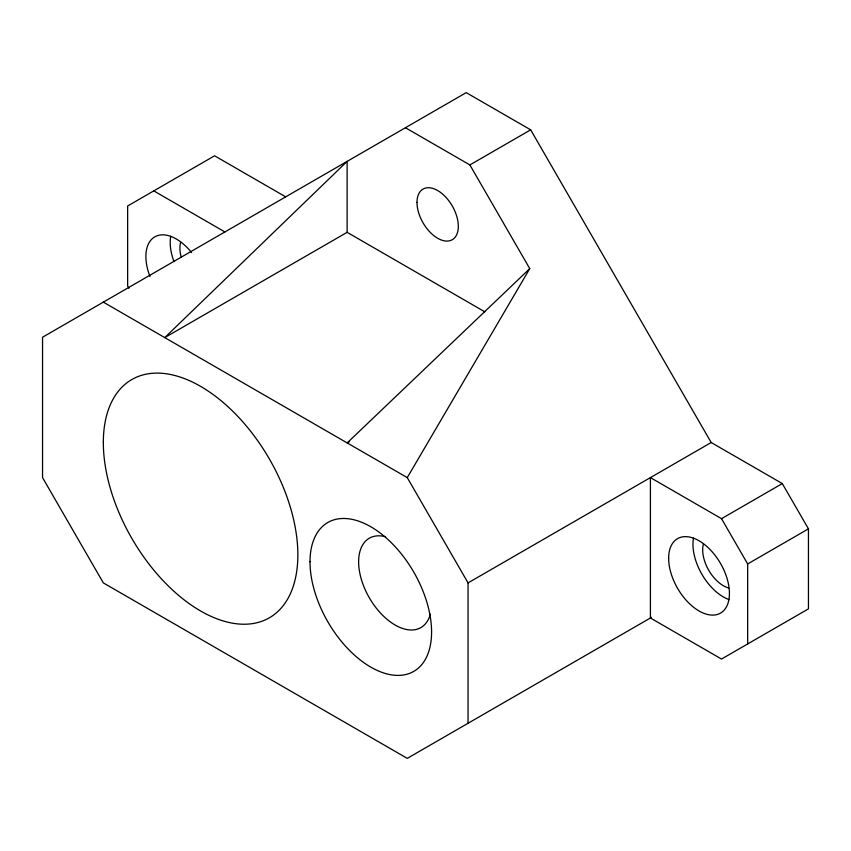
<?xml version="1.0" encoding="UTF-8"?>
<svg xmlns="http://www.w3.org/2000/svg" width="851" height="851" viewBox="0 0 851 851"><rect width="100%" height="100%" fill="white"/><g stroke="black" fill="none" stroke-linecap="round" stroke-linejoin="round"><path stroke-width="1.28" d="M468.05 723.276L468.05 582.892L407.267 477.613L529.758 268.629L469.88 164.934L405.427 127.724M529.758 268.629L347.176 442.924L349.474 441.595M347.123 232.323L164.764 337.602L347.123 161.392L347.123 232.323L484.793 311.806M469.88 164.934L530.673 129.841L711.191 442.52L782.303 483.57L808.45 528.854L808.45 608.859L721.52 659.046L650.409 617.996L650.409 477.613L721.52 518.674L747.667 563.947L747.667 643.952M468.05 582.892L711.191 442.52M721.52 518.674L782.303 483.57M651.504 617.358L407.267 758.369L103.333 582.903L42.55 477.613L42.55 337.23L466.22 92.631L530.673 129.841M747.667 563.947L808.45 528.854M285.691 196.858L214.58 155.797L127.65 205.985L127.65 285.989L128.958 288.255M153.797 190.89L224.909 231.951M103.333 302.137L407.267 477.613M430.34 614.135A51.581 29.774 60 0 1 369.313 597.785A51.581 29.774 60 0 1 385.663 536.768M149.957 276.415A42.986 24.817 60 0 1 154.786 236.844A42.986 24.817 60 0 1 191.475 252.449M181.167 256.97A29.232 16.871 60 0 1 180.625 242.322M173.849 261.246A42.986 24.817 60 0 1 170.732 236.259M728.701 587.977A29.232 16.871 60 0 1 703.383 544.14M729.009 599.583A42.986 24.817 60 0 1 693.491 538.066M103.333 442.52A137.543 79.409 60 0 0 249.226 624.006A137.543 79.409 60 0 0 249.226 429.489A137.543 79.409 60 0 0 103.333 442.52M310.009 561.841A85.962 49.635 60 0 0 401.183 675.268A85.962 49.635 60 0 0 401.183 553.693A85.962 49.635 60 0 0 310.009 561.841M416.99 202.474A29.232 16.871 60 0 0 447.988 241.035A29.232 16.871 60 0 0 447.988 199.698A29.232 16.871 60 0 0 416.99 202.474M668.641 558.33A42.986 24.817 60 0 0 714.234 615.039A42.986 24.817 60 0 0 714.234 554.256A42.986 24.817 60 0 0 668.641 558.33"/></g></svg>
